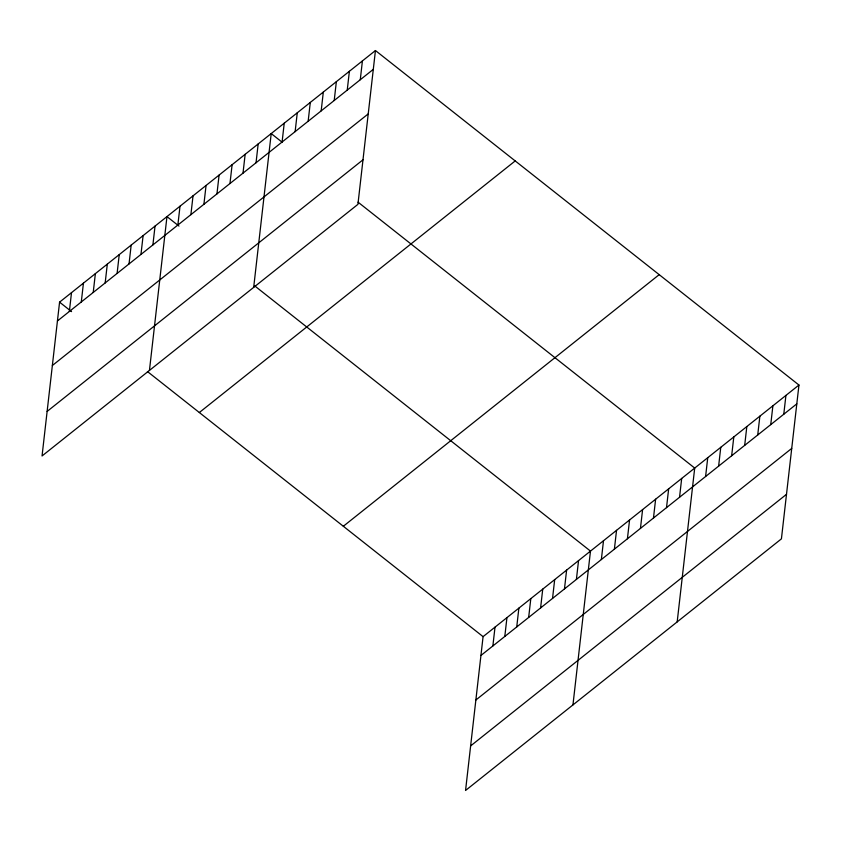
<?xml version="1.0" encoding="UTF-8"?>
<svg xmlns="http://www.w3.org/2000/svg" width="841" height="841" viewBox="0 0 841 841"><rect width="100%" height="100%" fill="white"/><g stroke="black" fill="none" stroke-linecap="round" stroke-linejoin="round"><path stroke-width="1.26" d="M375.443 50.534L59.574 302.15L42.05 455.959L357.919 204.352L375.443 50.534L798.95 385.041L781.426 538.85L465.557 790.466L483.081 636.648L798.95 385.041M69.361 311.464L71.506 292.636M81.293 301.961L83.438 283.133M93.225 292.447L95.369 273.63M105.167 282.944L107.312 264.127M117.099 273.441L119.243 254.623M129.03 263.937L131.175 245.109M140.962 254.434L143.107 235.606M152.894 244.92L155.038 226.103M149.446 370.418L166.97 216.6L178.954 226.061M177.861 225.041L180.006 206.224M190.886 214.665L193.031 195.837M203.911 204.279L206.056 185.462M216.946 193.903L219.091 175.086M229.971 183.527L232.116 164.699M243.007 173.151L245.151 154.324M256.032 162.765L258.176 143.948M253.688 287.38L271.212 133.572L282.187 142.245M282.092 142.013L284.237 123.185M295.128 131.627L297.272 112.81M308.153 121.251L310.297 102.434M321.178 110.875L323.322 92.047M334.213 100.489L336.358 81.672M347.238 90.113L349.383 71.296M360.274 79.737L362.418 60.909M492.868 645.962L495.013 627.144M504.8 636.458L506.944 617.641M516.731 626.955L518.876 608.138M528.663 617.452L530.808 598.624M540.595 607.948L542.739 589.12M552.537 598.435L554.682 579.617M564.469 588.931L566.613 570.114M576.4 579.428L578.545 560.611M572.952 704.916L590.477 551.097L254.823 285.982M601.357 559.538L603.502 540.721M614.393 549.162L616.537 530.345M627.418 538.787L629.562 519.969M640.453 528.411L642.598 509.583M653.478 518.024L655.623 499.207M666.514 507.649L668.658 488.831M679.539 497.273L681.683 478.445M677.184 621.888L694.708 468.069L358.056 202.166M705.599 476.511L707.744 457.693M718.624 466.135L720.769 447.307M731.659 455.759L733.804 436.931M744.684 445.373L746.829 426.555M757.72 434.997L759.865 416.179M770.745 424.621L772.89 405.793M783.78 414.235L785.925 395.417M57.43 320.968L373.299 69.361M52.352 365.52L368.221 113.903M47.128 411.417L362.997 159.801M199.328 412.532L515.197 160.925M343.328 526.266L659.197 274.65M480.936 655.465L796.805 403.859M475.859 700.017L791.728 448.411M470.634 745.914L786.503 494.308M59.574 302.15L71.559 311.612M147.427 371.533L483.081 636.648"/></g></svg>
